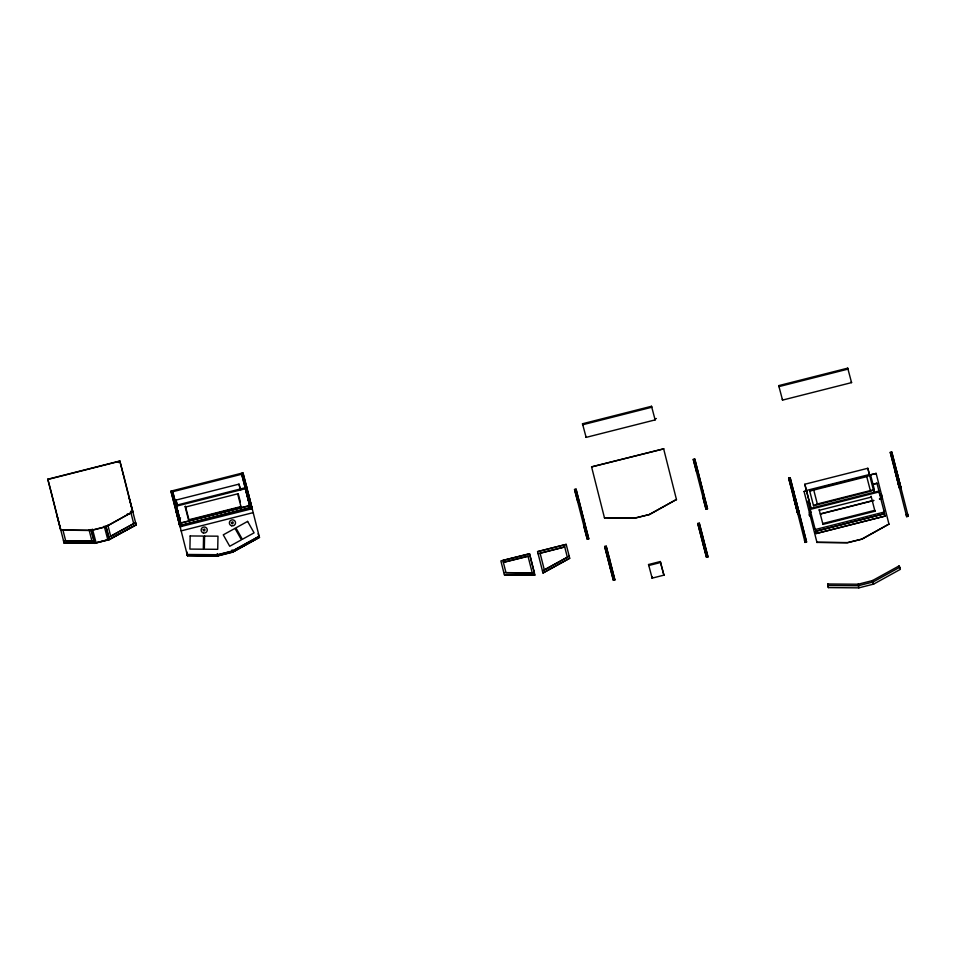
<?xml version="1.0" encoding="UTF-8"?>
<svg xmlns="http://www.w3.org/2000/svg" width="956" height="956" viewBox="0 0 956 956"><rect width="100%" height="100%" fill="white"/><g stroke="black" fill="none" stroke-linecap="round" stroke-linejoin="round"><path stroke-width="1.43" d="M186.826 553.369L186.85 551.851M187.412 553.954L187.376 555.472L217.896 555.723L232.69 551.959L259.399 537.224L258.646 535.898M858.858 587.856L828.338 587.605L827.812 583.985L858.321 584.224L858.858 587.856L873.641 584.104L900.349 569.346L899.787 567.243L899.046 565.928L872.314 580.674L873.641 584.104L872.708 580.519L857.926 584.271L858.297 585.741L873.079 581.989L899.787 567.243M828.338 587.605L827.812 583.985M105.937 526.577L132.669 511.83L105.985 526.78L91.226 530.52L60.646 530.078L91.167 530.317L105.937 526.577L109.414 539.638L94.644 543.378L91.167 530.317M108.781 537.2L135.573 522.669M136.087 524.689L109.354 539.423L94.584 543.163L64.004 542.697M109.414 539.638L136.146 524.892L123.24 473.841M259.112 536.22L232.38 550.967L217.609 554.707L187.101 554.468M259.172 536.436L232.439 551.17L217.669 554.922L187.149 554.683M232.666 551.959L259.387 537.212M186.814 553.357L187.436 555.687L217.956 555.914L232.726 552.174L259.458 537.439L246.54 486.377M569.143 556.022L569.716 558.268L542.984 573.014L537.571 551.624L566.203 544.37L569.202 556.261L542.47 570.995M649.71 514.232L676.442 499.486L649.769 514.436L635.011 518.176L604.431 517.734L634.951 517.973L649.769 514.436M862.216 538.837L888.949 524.091L862.276 539.041L847.506 542.781L816.938 542.339L847.458 542.578L862.276 539.041M809.732 491.085L866.745 476.638L870.569 474.929L874.358 489.556L870.534 491.265L813.52 505.7L809.732 491.085L812.289 489.938M813.52 505.7L817.344 503.979L874.358 489.556M60.706 530.281L47.8 479.231L119.823 460.995L123.288 474.057M119.87 461.198L47.86 479.446L49.353 479.064M179.764 525.931L179.095 523.398L180.6 523.016L181.27 525.549L179.764 525.931L170.945 491.133L242.955 472.885L246.6 486.592M177.242 505.079L175.988 500.096L239 484.13L240.41 489.615M126.957 514.292L131.068 513.253M176.274 505.21L172.689 491.731L241.701 474.248L245.298 487.727L176.143 505.294L176.37 506.178L245.381 488.695L250.58 508.795L250.353 507.899M179.525 518.176L180.588 517.913M92.481 529.17L96.09 542.781L107.837 539.793L107.598 538.837M241.259 506.501L188.511 519.861L185.082 506.56M188.965 520.482L241.701 507.122M180.588 522.98L251.117 505.15L251.786 507.684L250.281 508.066L249.612 505.533M249.671 505.748L180.648 523.231L172.439 490.751M250.161 507.612L181.21 525.334L250.233 507.851M582.503 423.759L651.526 406.276L655.135 419.899L586.124 437.382L582.503 423.759L582.754 424.739L651.765 407.256L651.526 406.276M181.652 526.589L177.314 509.906L175.808 510.277L180.098 526.756L252.169 508.723M778.71 385.627L847.721 368.144L851.557 382.615L782.546 400.098L778.71 385.627L778.961 386.606L847.972 369.124L847.721 368.144M654.884 418.919L656.378 418.537M188.882 555.077L187.376 555.46L217.896 555.711L217.335 553.608L217.956 555.914M591.585 466.887L663.655 448.854L591.585 466.887L604.491 517.937M587.283 539.268L574.532 489.472L576.026 489.09L588.777 538.885L587.283 539.268L583.913 526.625L585.419 526.242L588.777 538.885M706.018 509.178L693.255 459.382L694.761 459L707.512 508.807L706.018 509.178L702.648 496.534L704.154 496.164L707.512 508.807M698.119 471.643L696.625 472.025L693.255 459.382M790.146 477.713L798.977 512.512L797.471 512.882L788.64 478.096L790.146 477.713L806.577 542.04L805.083 542.422L804.522 540.319L806.028 539.937L806.577 542.04M891.757 451.973L900.588 486.759L899.094 487.142L890.263 452.343L891.757 451.973L908.2 516.3L906.694 516.682L906.145 514.567L907.638 514.197L908.2 516.3M503.812 572.572L500.872 560.921L529.505 553.667L534.404 573.038L503.812 572.572L504.386 574.807L534.906 575.046L529.505 553.667M528.154 554.229L502.868 560.407L505.987 572.704L532.265 573.014M804.809 484.238L810.987 508.281L804.809 484.238L867.821 468.273L873.999 492.316L873.378 489.819M540.092 553.189L564.721 546.94L538.12 553.799M793.731 491.193L792.237 491.575L805.083 542.422M890.263 452.343L893.848 465.835L895.354 465.453M806.386 490.476L869.398 474.511L867.821 468.273M816.986 542.542L804.08 491.492L806.972 490.763M868.944 475.06L876.162 473.459L868.956 475.287M807.019 490.978L804.08 491.492M824.968 486.485L833.513 484.322M836.369 483.593L844.925 481.43M847.769 480.713L856.325 478.538M604.67 546.509L606.176 546.127L609.534 558.77L614.887 579.945L613.394 580.328L604.67 546.509L613.394 580.328M697.772 523.518L699.266 523.135L702.636 535.778L707.99 556.954L706.484 557.324L697.772 523.518L706.484 557.324M872.649 484.322L876.963 483.234L874.143 484.166M808.346 502.318L809.421 502.055M608.04 559.152L609.534 558.77M809.804 508.556L878.815 491.073L884.24 512.058L815.229 529.54L809.804 508.556L810.031 509.452L879.042 491.958L878.815 491.073M793.516 497.24L797.794 513.719L799.3 513.336L806.028 539.937M899.417 487.978L900.97 487.799L899.465 488.181L895.139 471.499M799.347 513.551L797.794 513.719M809.362 512.488C812.648 511.054 806.541 514.328 810.341 516.395M881.408 494.467L879.902 494.838L876.963 483.234M819.304 510.277L871.31 497.108L871.095 496.212L874.967 511.245L822.961 524.414L819.077 509.393M820.427 513.85L873.7 500.346M879.46 498.889L882.4 498.375L879.52 499.104M820.475 514.053L873.76 500.562M610.024 567.685L611.529 567.302L614.887 579.945M703.126 544.681L704.62 544.311L707.99 556.954M648.538 564.53L660.297 561.542L663.906 575.154L652.147 578.141L648.538 564.53L648.849 565.486M648.789 565.498L660.536 562.522L663.906 575.165M815.504 531.213L884.527 513.731L885.148 516.073L816.125 533.567L815.564 531.452L884.527 513.731M663.655 574.186L663.846 575.165M91.119 529.457L94.525 542.948L64.064 542.924L63.49 540.678L94.082 541.144M827.777 585.502L858.297 585.741M258.084 533.795L259.458 537.439M900.588 486.759L899.919 484.238L898.413 484.62L899.094 487.142M899.046 565.928L899.608 568.031M808.023 500.92L810.903 512.32M798.977 512.512L798.296 509.978L796.802 510.361L797.471 512.882M788.64 478.096L791.879 490.225M574.532 489.472L577.89 502.115M566.203 544.37L537.571 551.624M569.716 558.268L542.984 573.014M564.255 545.099L567.314 557.181L544.311 569.86L540.116 553.285M530.054 555.83L503.37 562.367L527.999 556.129L532.241 572.907M534.906 575.046L504.386 574.807M253.149 512.631L181.15 530.879M250.663 509.106L246.325 492.424L247.831 492.041L252.109 508.508M232.105 549.855L232.726 552.174M170.945 491.133L174.59 504.84M129.263 498.351L132.621 510.994M136.146 524.892L109.295 539.208L105.877 525.728M107.837 539.805L104.228 526.182M91.943 541.12L65.689 540.917L62.893 529.875M47.8 479.231L51.277 492.304M57.252 516.599L60.61 529.242M896.632 471.117L900.911 487.596M795.022 496.857L799.3 513.336M866.745 476.638L870.534 491.265M813.568 489.376L817.344 503.979M238.259 493.822L240.326 501.804M175.988 500.096L177.398 505.581M176.37 506.178L181.568 526.278L181.341 525.382M893.848 465.835L906.694 516.682M876.102 473.256L889.008 524.306M881.348 494.252L882.4 498.375M851.318 381.635L851.557 382.615M885.148 516.073L816.125 533.567M782.295 399.118L782.546 400.098M694.761 459L704.154 496.164M699.266 523.135L704.62 544.311M663.595 448.639L676.501 499.701M654.884 418.919L655.135 419.899M660.297 561.542L660.536 562.522M585.873 436.414L586.124 437.382M606.176 546.127L611.529 567.302M576.026 489.09L585.419 526.242M242.955 472.885L251.786 507.684M241.462 473.268L250.281 508.066M177.099 508.473L178.533 514.125M174.53 504.613L187.436 555.687M119.823 460.995L132.717 512.046M118.365 461.569L118.616 462.549M130.566 511.293L133.685 523.589L110.681 536.268L107.837 525.047M89.075 529.791L91.919 541.012M51.218 492.077L64.124 543.139M884.013 511.161L884.24 512.058M874.967 511.245L874.752 510.349L822.734 523.53L822.961 524.414M815.002 528.644L815.229 529.54M245.154 487.811L245.381 488.695M239 484.13L240.565 490.368M135.513 522.43L136.075 524.677M190.172 535.957L189.909 549.091L203.305 549.198L203.568 536.065L190.172 535.957M204.596 536.077L204.333 549.21L217.717 549.318L217.98 536.185L204.596 536.077M652.374 577.054L652.219 578.129L652.374 577.054M203.174 529.732C204.429 533.783 206.412 526.899 203.174 529.732M231.424 522.574C232.678 526.625 234.662 519.729 231.424 522.574M234.985 528.381L223.262 534.846L229.727 546.27L241.45 539.805L234.985 528.381M247.616 521.402L235.893 527.879L242.358 539.303L254.081 532.839L247.616 521.402M237.65 493.846L185.643 507.015L185.416 506.13L189.3 521.151L189.073 520.267L241.091 507.086L241.306 507.971L237.65 493.846M231.603 525.776A3.095 3.023 -14.9 0 0 235.451 522.096A3.095 3.023 -14.9 0 0 230.312 520.697A3.095 3.023 -14.9 0 0 231.603 525.776M203.341 532.934A3.095 3.023 -14.9 0 0 207.201 529.254A3.095 3.023 -14.9 0 0 202.063 527.855A3.095 3.023 -14.9 0 0 203.341 532.934"/></g></svg>
